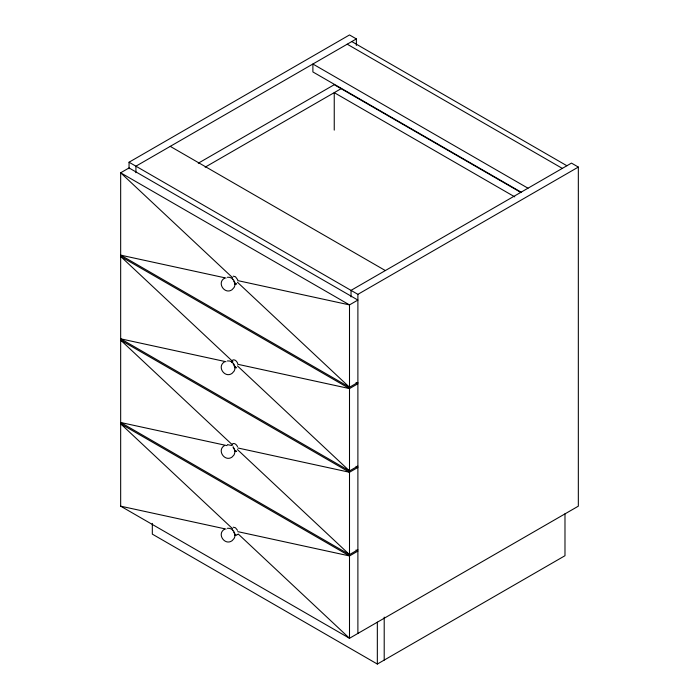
<?xml version="1.0" encoding="UTF-8"?>
<svg xmlns="http://www.w3.org/2000/svg" width="699" height="699" viewBox="0 0 699 699"><rect width="100%" height="100%" fill="white"/><g stroke="black" fill="none" stroke-linecap="round" stroke-linejoin="round"><path stroke-width="1.05" d="M231.483 362.571L231.788 361.689M231.858 362.344L232.033 361.724M231.876 362.528L232.872 361.61L232.4 361.671M231.439 362.466L232.182 361.759M235.502 534.386C233.117 535.119 238.001 534.726 234.646 534.517M237.721 534.342L236.332 535.268L234.873 535.128M224.458 278.228C216.472 282.929 224.903 294.995 232.094 289.683L234.148 287.411C236.804 282.763 232.723 276.489 227.376 277.267M224.458 361.907C216.472 366.608 224.903 378.675 232.094 373.353L234.148 371.09C236.804 366.442 232.723 360.168 227.376 360.937M224.458 445.578C216.472 450.278 224.903 462.345 232.094 457.032L234.148 454.761L234.934 452.043L234.934 450.339L233.134 446.705M224.458 529.257C216.472 533.957 224.903 546.024 232.094 540.703L234.148 538.44C236.804 533.791 232.723 527.518 227.376 528.287M235.633 283.165L234.584 283.803M235.633 366.844C233.169 368.12 237.188 367.097 235.266 367.333M235.633 450.514L234.584 451.152M129.053 168.765L129.053 162.22L349.5 34.95L356.368 38.917L356.368 45.452M356.368 38.917L135.921 166.187L135.921 172.732M198.28 163.217L334.244 84.71L520.676 192.347M205.139 167.175L341.112 88.677M122.526 255.388L120.665 256.463L120.665 338.823L349.5 470.934L357.888 466.093M232.313 360.317C234.576 358.639 236.996 361.47 237.721 363.463M129.053 162.22L357.888 294.34L578.335 167.07L578.335 506.172L349.5 638.283L120.665 506.172L120.665 423.812L349.5 555.932L357.888 551.092L356.001 549.999M232.313 443.987C234.366 442.397 236.681 444.817 237.503 446.626M357.888 382.414L349.5 387.263L120.665 255.144L120.665 172.793L129.053 167.943L357.888 300.063L349.5 304.904L237.747 280.605M357.888 549.764L349.5 554.613L120.665 422.493L120.665 340.142L349.5 472.262L357.888 467.413L356.001 466.32M152.321 523.394L152.321 534.132L377.338 664.05L564.984 555.714L564.984 513.826M236.629 284.117L234.873 284.1M235.449 366.975L234.488 367.062M236.629 367.788L234.471 367.578M235.449 450.654L234.488 450.741M236.629 451.467L234.471 451.248M233.221 276.157L235.476 276.76L237.721 279.792M233.221 527.186L235.476 527.789L237.503 530.305M235.24 534.42L234.488 534.412M235.266 451.012L236.07 450.855L234.89 451.231M227.376 444.616L231.701 445.499M234.576 283.82L236.07 283.506L234.646 283.488M120.665 255.144L226.039 278.062M120.665 338.823L226.039 361.733M237.747 364.284L349.5 388.583L357.888 383.742L356.001 382.65M120.665 422.493L227.096 445.639M237.747 447.954L349.5 472.262L349.5 554.613L237.468 449.614M120.665 506.172L226.039 529.082M237.747 531.633L349.5 555.932L349.5 638.283L238.263 534.027M578.335 167.07L571.467 163.103L351.029 290.373L351.029 296.918M351.789 41.556L566.889 165.742M347.211 44.194L562.319 168.389M527.99 188.206L312.89 64.02L312.89 71.945L521.384 192.321M514.761 196.865L334.244 92.644L334.244 130.128M170.25 146.371L385.35 270.557M232.496 279.434L232.767 279.652M232.496 530.462L232.767 530.672M232.697 277.791L120.665 172.793L349.5 304.904L349.5 387.263L237.468 282.265M231.902 360.719L120.665 256.463L349.5 388.583L349.5 470.934L237.468 365.935M120.665 340.142L232.697 445.141M120.665 423.812L232.697 528.82M233.134 363.821L233.623 364.537M233.134 447.5L233.999 448.994M233.833 281.251L234.139 282.047M233.833 364.93L234.235 366.119M233.833 532.28L234.139 533.075M384.205 617.121L384.205 660.083M377.338 622.162L377.338 664.05M357.888 294.34L357.888 633.443"/></g></svg>
